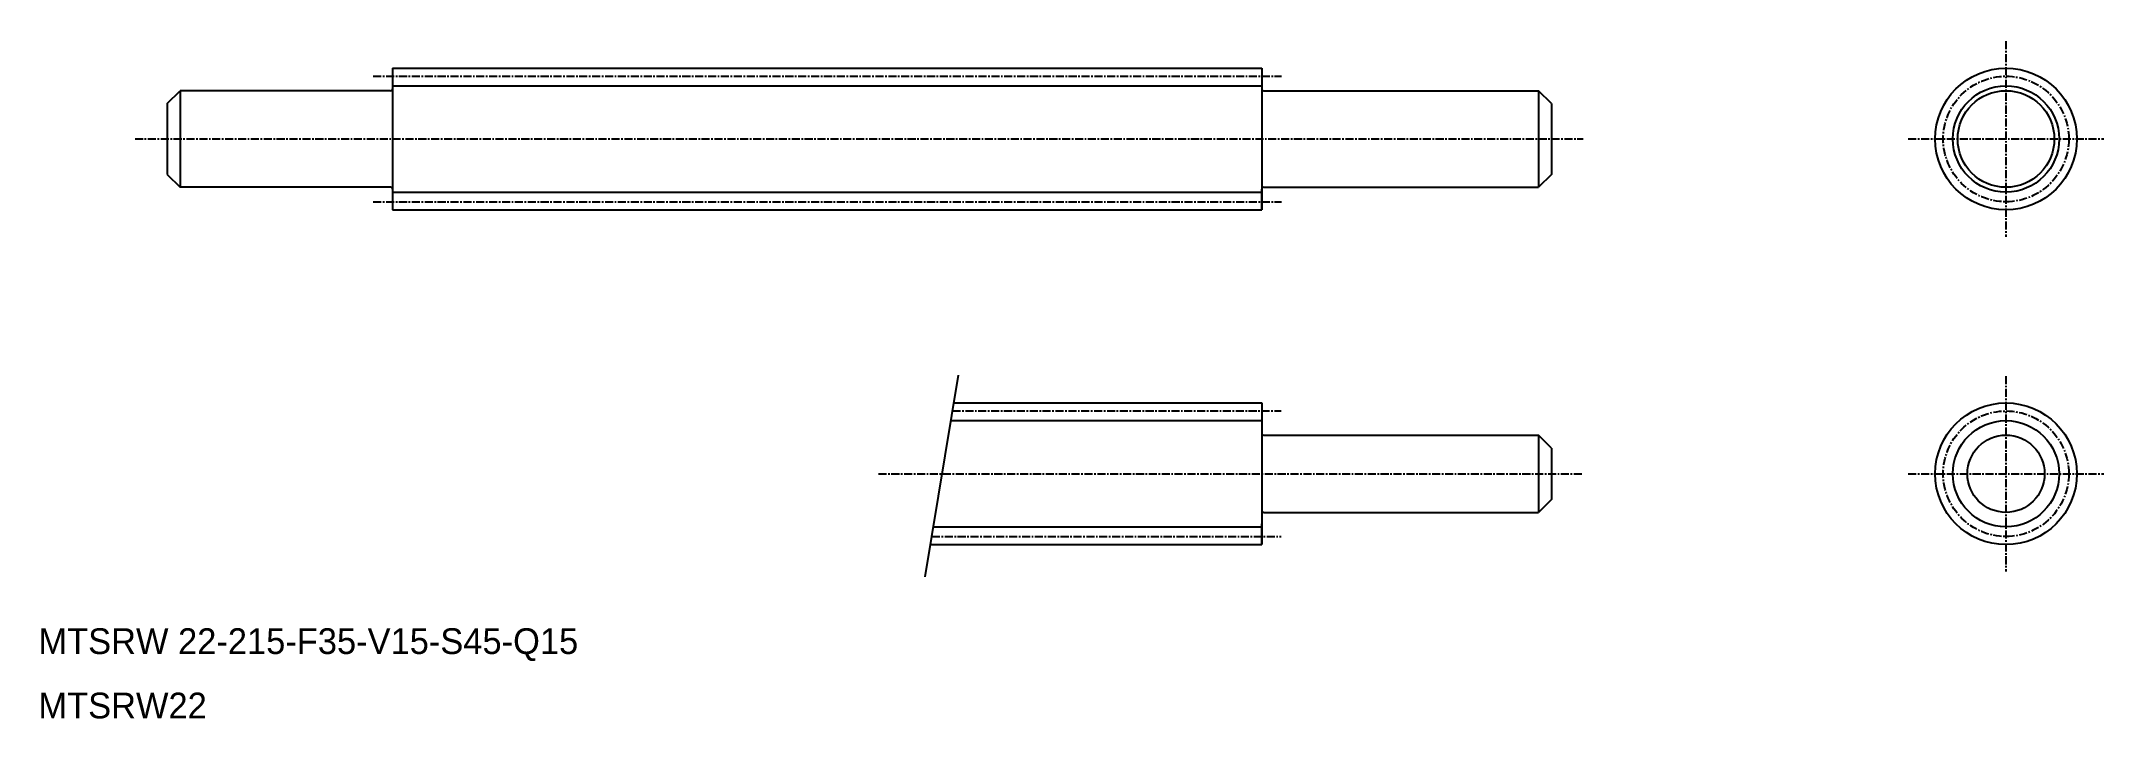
# Model space of a CAD drawing. Extents: x 10 to 331, y 10 to 115.
import ezdxf

# ---------------------------------------------------------------- set-up
doc = ezdxf.new("R2010")
doc.units = 0
doc.linetypes.add('CENTER', pattern=[2, 1.25, -0.25, 0.25, -0.25])
doc.linetypes.add('PHANTOM', pattern=[63.5, 31.75, -6.35, 6.35, -6.35, 6.35, -6.35])
doc.layers.get('0').update_dxf_attribs({"linetype": 'CONTINUOUS'})
doc.layers.add('CENTER', color=1, linetype='CENTER')

msp = doc.modelspace()

# ---------------------------------------------------------------- linework, layer by layer
at = {"color": 7, "linetype": 'CONTINUOUS'}
for p, q in [((65, 111), (65, 89)), ((65, 111), (200, 111)), ((200, 111), (200, 89)), ((30, 105.5), (32, 107.5)), ((64.7, 107.5), (32, 107.5)), ((32, 107.5), (32, 92.5)), ((200.3, 107.5), (243, 107.5)), ((243, 107.5), (243, 92.5)), ((245, 105.5), (243, 107.5)), ((30, 105.5), (30, 94.5)), ((245, 105.5), (245, 94.5)), ((30, 94.5), (32, 92.5)), ((245, 94.5), (243, 92.5)), ((64.7, 92.5), (32, 92.5)), ((200, 89), (200, 92.2)), ((200.3, 92.5), (243, 92.5)), ((65, 89), (200, 89)), ((98.75, 89), (98.75, 89)), ((132.5, 89), (132.5, 89)), ((152.24, 59), (200, 59)), ((200, 59), (200, 37)), ((200.3, 54), (243, 54)), ((243, 54), (243, 42)), ((245, 52), (243, 54)), ((245, 52), (245, 44)), ((200.3, 42), (243, 42)), ((245, 44), (243, 42)), ((200, 37), (200, 40.2)), ((148.49, 37), (200, 37))]:
    msp.add_line(p, q, dxfattribs=at)
at = {"color": 3, "linetype": 'CONTINUOUS'}
for p, q in [((65, 108.25), (200, 108.25)), ((65, 91.75), (200, 91.75)), ((151.72, 56.25), (200, 56.25)), ((149.01, 39.75), (200, 39.75))]:
    msp.add_line(p, q, dxfattribs=at)
at = {"color": 3, "linetype": 'PHANTOM'}
msp.add_line((147.74, 32), (152.99, 64), dxfattribs=at)
at = {"color": 7, "linetype": 'CONTINUOUS'}
for centre, radius in [((315.58, 100), 11), ((315.58, 100), 7.5), ((315.58, 48), 11), ((315.58, 48), 6)]:
    msp.add_circle(centre, radius, dxfattribs=at)
at = {"color": 3, "linetype": 'CONTINUOUS'}
for centre in [(315.58, 100), (315.58, 48)]:
    msp.add_circle(centre, 8.25, dxfattribs=at)
at = {"color": 7, "linetype": 'CONTINUOUS'}
for centre, start, end in [((64.7, 107.8), 270, 360), ((200.3, 107.8), 180, 270), ((64.7, 92.2), 0, 90), ((200.3, 92.2), 90, 180), ((200.3, 54.3), 180, 270), ((200.3, 41.7), 90, 180)]:
    msp.add_arc(centre, 0.3, start, end, dxfattribs=at)
at = {"layer": 'CENTER', "color": 1, "linetype": 'CENTER'}
for p, q in [((315.58, 115.18), (315.58, 84.82)), ((62, 109.75), (203.05, 109.75)), ((25, 100), (249.9, 100)), ((300.4, 100), (330.76, 100)), ((62, 90.25), (203.05, 90.25)), ((315.58, 63.18), (315.58, 32.82)), ((151.96, 57.75), (203, 57.75)), ((140.46, 48), (249.9, 48)), ((300.4, 48), (330.76, 48)), ((148.76, 38.25), (203, 38.25))]:
    msp.add_line(p, q, dxfattribs=at)
for centre in [(315.58, 100), (315.58, 48)]:
    msp.add_circle(centre, 9.75, dxfattribs=at)

# ---------------------------------------------------------------- texts
at = {"color": 7, "linetype": 'CONTINUOUS'}
for s, p in [('MTSRW 22-215-F35-V15-S45-Q15', (10, 20)), ('MTSRW22', (10, 10))]:
    msp.add_text(s, height=4, dxfattribs=at).set_placement(p)

doc.saveas('drawing.dxf')
